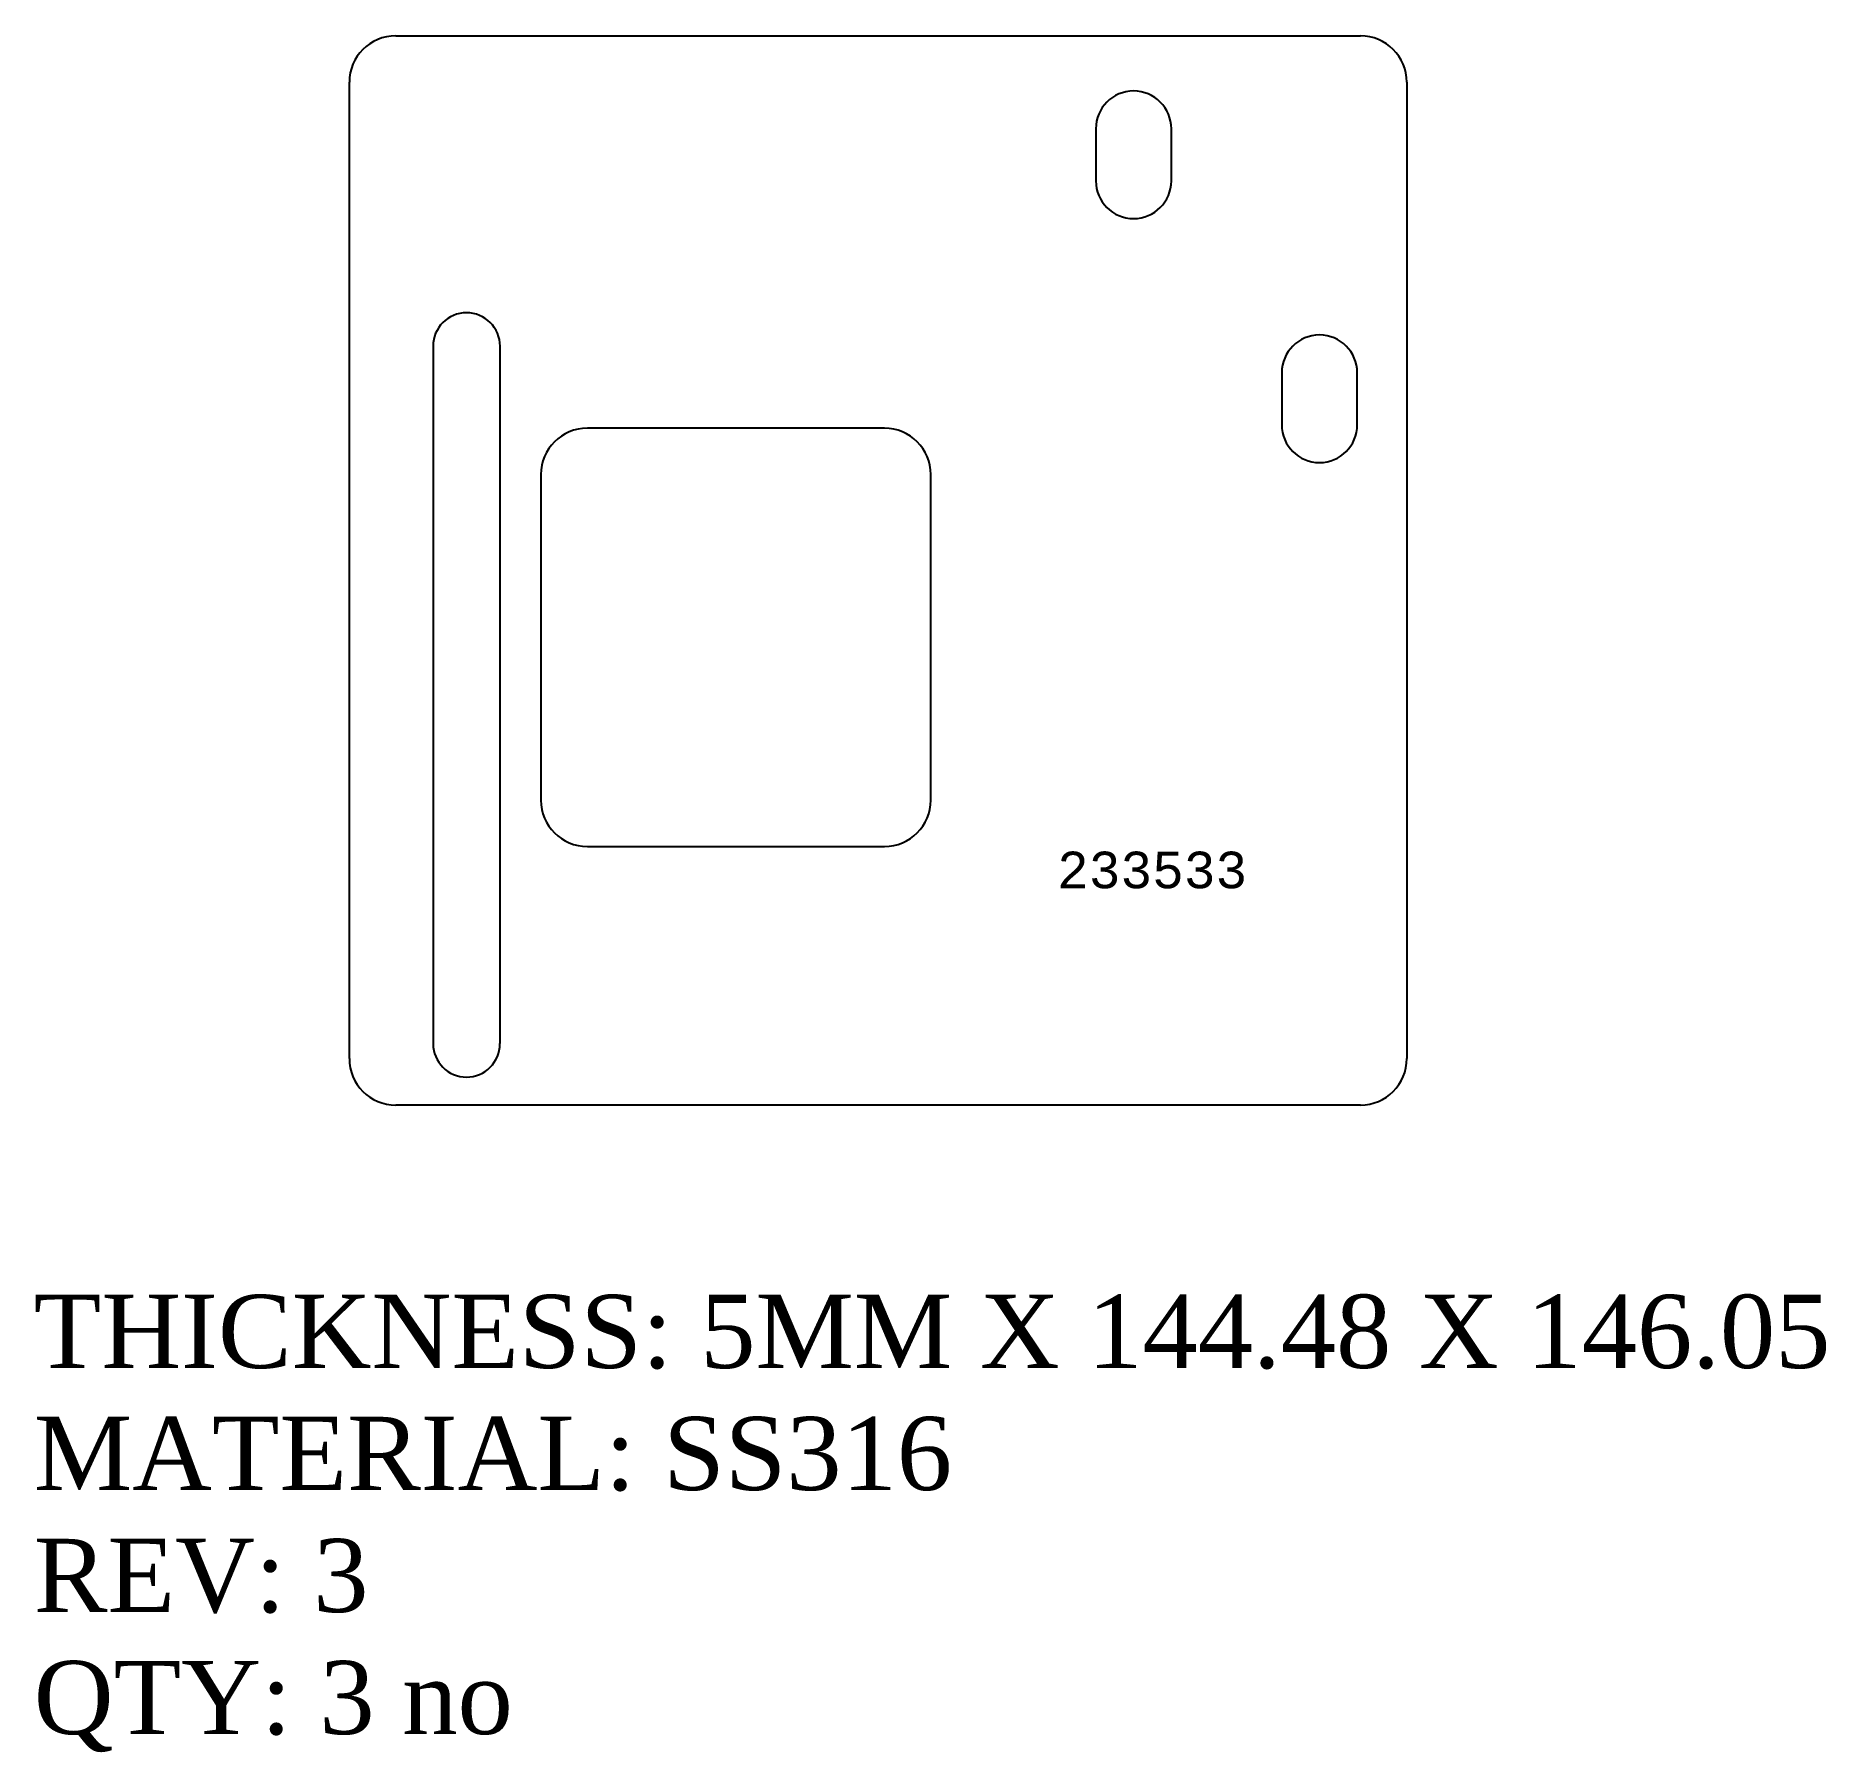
# Model space of a CAD drawing. Extents: x -13400 to -13156, y 4623 to 4857.
import ezdxf

# ---------------------------------------------------------------- set-up
doc = ezdxf.new("R2010")
doc.units = 0
doc.header["$MEASUREMENT"] = 0
doc.layers.get('0').update_dxf_attribs({"linetype": 'CONTINUOUS'})
doc.layers.add('LaserCutting', color=3, linetype='CONTINUOUS')
doc.styles.add('FX_VECTOR', font='MONOTXT.SHX', dxfattribs={"bigfont": 'BIGFONT.SHX'})

msp = doc.modelspace()

# ---------------------------------------------------------------- linework, layer by layer
at = {"layer": 'LaserCutting', "linetype": 'CONTINUOUS'}
for p, q in [((-13351.03, 4857.28), (-13219.25, 4857.28)), ((-13357.38, 4717.57), (-13357.38, 4850.93)), ((-13212.9, 4850.93), (-13212.9, 4717.57)), ((-13255.4, 4844.58), (-13255.4, 4837.47)), ((-13245.08, 4837.47), (-13245.08, 4844.58)), ((-13345.94, 4814.86), (-13345.94, 4719.61)), ((-13336.79, 4719.61), (-13336.79, 4814.86)), ((-13230, 4811.25), (-13230, 4804.14)), ((-13219.68, 4804.14), (-13219.68, 4811.25)), ((-13284.28, 4803.68), (-13324.86, 4803.68)), ((-13331.21, 4797.33), (-13331.21, 4752.88)), ((-13277.93, 4752.88), (-13277.93, 4797.33)), ((-13324.86, 4746.53), (-13284.28, 4746.53)), ((-13219.25, 4711.22), (-13351.03, 4711.22))]:
    msp.add_line(p, q, dxfattribs=at)
for centre, radius, start, end in [((-13351.03, 4850.93), 6.35, 90, 180), ((-13219.25, 4850.93), 6.35, 0, 90), ((-13250.24, 4844.58), 5.16, 0, 180), ((-13250.24, 4837.47), 5.16, 180, 0), ((-13341.37, 4814.86), 4.58, 0, 180), ((-13224.84, 4811.25), 5.16, 0, 180), ((-13224.84, 4804.14), 5.16, 180, 0), ((-13324.86, 4797.33), 6.35, 90, 180), ((-13284.28, 4797.33), 6.35, 360, 90), ((-13324.86, 4752.88), 6.35, 180, 270), ((-13284.28, 4752.88), 6.35, 270, 0), ((-13341.37, 4719.61), 4.57, 180, 0), ((-13351.03, 4717.57), 6.35, 180, 270), ((-13219.25, 4717.57), 6.35, 270, 360)]:
    msp.add_arc(centre, radius, start, end, dxfattribs=at)

# ---------------------------------------------------------------- texts
at = {"color": 7, "linetype": 'CONTINUOUS', "style": 'FX_VECTOR'}
msp.add_text('233533', height=5, dxfattribs=at).set_placement((-13260.69, 4740.83))
at = {"layer": 'LaserCutting', "linetype": 'CONTINUOUS', "insert": (-13400.49, 4685.3), "char_height": 10, "width": 320.676, "attachment_point": 1, "style": 'FX_VECTOR'}
msp.add_mtext('{\\fTimes New Roman|b0|i0|c0|p18;THICKNESS: 5MM X 144.48 X 146.05\\PMATERIAL: SS316\\PREV: 3\\PQTY: 3 no}', dxfattribs=at)

doc.saveas('drawing.dxf')
